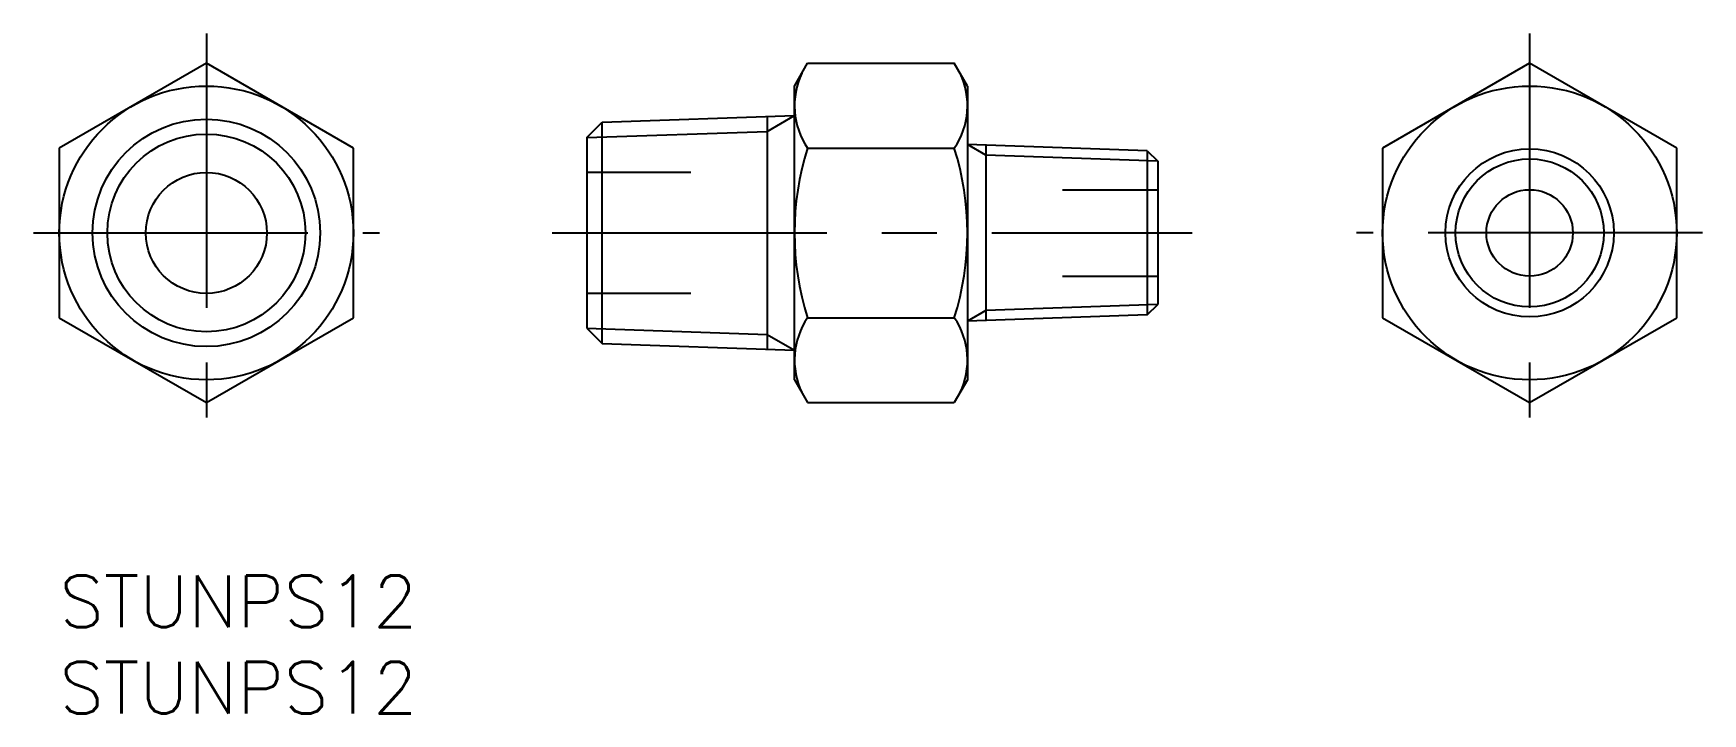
# Model space of a CAD drawing. Extents: x -1.5 to 95, y -8 to 31.4.
import ezdxf

# ---------------------------------------------------------------- set-up
doc = ezdxf.new("R2010")
doc.units = 0
doc.header["$LTSCALE"] = 0.5
doc.linetypes.add('CENTER', pattern=[50.8, 31.75, -6.35, 6.35, -6.35])
doc.linetypes.add('DASHED', pattern=[19.05, 12.7, -6.35])
for name, color, linetype in [('MSM_CENTER', 1, 'CENTER'), ('MSM_CONTINUOUS', 7, 'CONTINUOUS'), ('MSM_DASHED', 4, 'DASHED'), ('MSM_NARROW', 5, 'CONTINUOUS'), ('MSM_PART_NUMBER', 7, 'CONTINUOUS')]:
    doc.layers.add(name, color=color, linetype=linetype)
doc.styles.get("Standard").update_dxf_attribs({"font": 'txt.shx', "height": 3, "bigfont": 'bigfont.shx'})

# ---------------------------------------------------------------- blocks, each defined once
blk = doc.blocks.new('*U6')
at = {"layer": 'MSM_PART_NUMBER'}
blk.add_text('STUNPS12', height=3, dxfattribs=at).set_placement((0, -3))
blk = doc.blocks.new('*U7')
at = {"layer": 'MSM_PART_NUMBER'}
blk.add_text('STUNPS12', height=3, dxfattribs=at).set_placement((0, -8))

msp = doc.modelspace()

# ---------------------------------------------------------------- linework, layer by layer
at = {"layer": 'MSM_CENTER'}
for p, q in [((8.5, 31.362), (8.5, 8.268)), ((85, 31.362), (85, 8.268)), ((-1.5, 19.815), (18.5, 19.815)), ((28.5, 19.815), (65.5, 19.815)), ((95, 19.815), (75, 19.815))]:
    msp.add_line(p, q, dxfattribs=at)
at = {"layer": 'MSM_CONTINUOUS'}
for p, q in [((8.5, 29.63), (0, 24.722)), ((17, 24.722), (8.5, 29.63)), ((42.5, 28.315), (43.259, 29.63)), ((43.259, 29.63), (51.741, 29.63)), ((52.5, 28.315), (51.741, 29.63)), ((85, 29.63), (76.5, 24.722)), ((93.5, 24.722), (85, 29.63)), ((42.5, 11.315), (42.5, 28.315)), ((52.5, 28.315), (52.5, 11.315)), ((30.5, 25.328), (31.387, 26.215)), ((31.387, 26.215), (42.5, 26.603)), ((31.387, 13.415), (31.387, 26.215)), ((40.922, 26.548), (40.922, 13.082)), ((30.5, 25.328), (30.5, 14.302)), ((0, 24.722), (0, 14.907)), ((17, 14.907), (17, 24.722)), ((43.259, 24.722), (51.741, 24.722)), ((62.898, 24.561), (52.5, 24.924)), ((53.571, 24.887), (53.571, 14.743)), ((62.898, 24.561), (63.5, 23.959)), ((62.898, 24.561), (62.898, 15.069)), ((76.5, 24.722), (76.5, 14.907)), ((93.5, 14.907), (93.5, 24.722)), ((63.5, 23.959), (63.5, 15.671)), ((62.898, 15.069), (63.5, 15.671)), ((0, 14.907), (8.5, 10)), ((8.5, 10), (17, 14.907)), ((43.259, 14.907), (51.741, 14.907)), ((62.898, 15.069), (52.5, 14.705)), ((76.5, 14.907), (85, 10)), ((85, 10), (93.5, 14.907)), ((30.5, 14.302), (31.387, 13.415)), ((31.387, 13.415), (42.5, 13.027)), ((42.5, 11.315), (43.259, 10)), ((52.5, 11.315), (51.741, 10)), ((43.259, 10), (51.741, 10))]:
    msp.add_line(p, q, dxfattribs=at)
for centre, radius in [((8.5, 19.815), 8.5), ((85, 19.815), 8.5), ((8.5, 19.815), 6.579), ((85, 19.815), 4.864), ((8.5, 19.815), 3.5), ((85, 19.815), 2.5)]:
    msp.add_circle(centre, radius, dxfattribs=at)
for centre, radius, start, end in [((46.845, 27.176), 4.345, 154.38419, 214.38427), ((46.845, 27.176), 4.345, 145.61573, 145.61581), ((48.155, 27.176), 4.345, 34.38419, 34.38427), ((48.155, 27.176), 4.345, 325.61573, 25.61581), ((58.741, 19.815), 16.241, 162.41203, 197.58797), ((36.259, 19.815), 16.241, 342.41203, 17.58797), ((46.845, 12.454), 4.345, 145.61573, 205.61581), ((48.155, 12.454), 4.345, 334.38419, 34.38427), ((46.845, 12.454), 4.345, 214.38419, 214.38427), ((48.155, 12.454), 4.345, 325.61573, 325.61581)]:
    msp.add_arc(centre, radius, start, end, dxfattribs=at)
at = {"layer": 'MSM_DASHED'}
for p, q in [((36.5, 23.315), (30.5, 23.315)), ((58, 22.315), (63.5, 22.315)), ((58, 17.315), (63.5, 17.315)), ((36.5, 16.315), (30.5, 16.315))]:
    msp.add_line(p, q, dxfattribs=at)
at = {"layer": 'MSM_NARROW'}
for p, q in [((40.922, 25.692), (42.5, 26.603)), ((30.5, 25.328), (40.922, 25.692)), ((53.571, 24.306), (52.5, 24.924)), ((63.5, 23.959), (53.571, 24.306)), ((63.5, 15.671), (53.571, 15.324)), ((53.571, 15.324), (52.5, 14.705)), ((30.5, 14.302), (40.922, 13.938)), ((40.922, 13.938), (42.5, 13.027))]:
    msp.add_line(p, q, dxfattribs=at)
for centre, radius in [((8.5, 19.815), 5.723), ((85, 19.815), 4.283)]:
    msp.add_circle(centre, radius, dxfattribs=at)

# ---------------------------------------------------------------- block references
at = {"layer": 'MSM_CONTINUOUS'}
for name in ['*U6', '*U7']:
    msp.add_blockref(name, (0, 0), dxfattribs=at)

doc.saveas('drawing.dxf')
